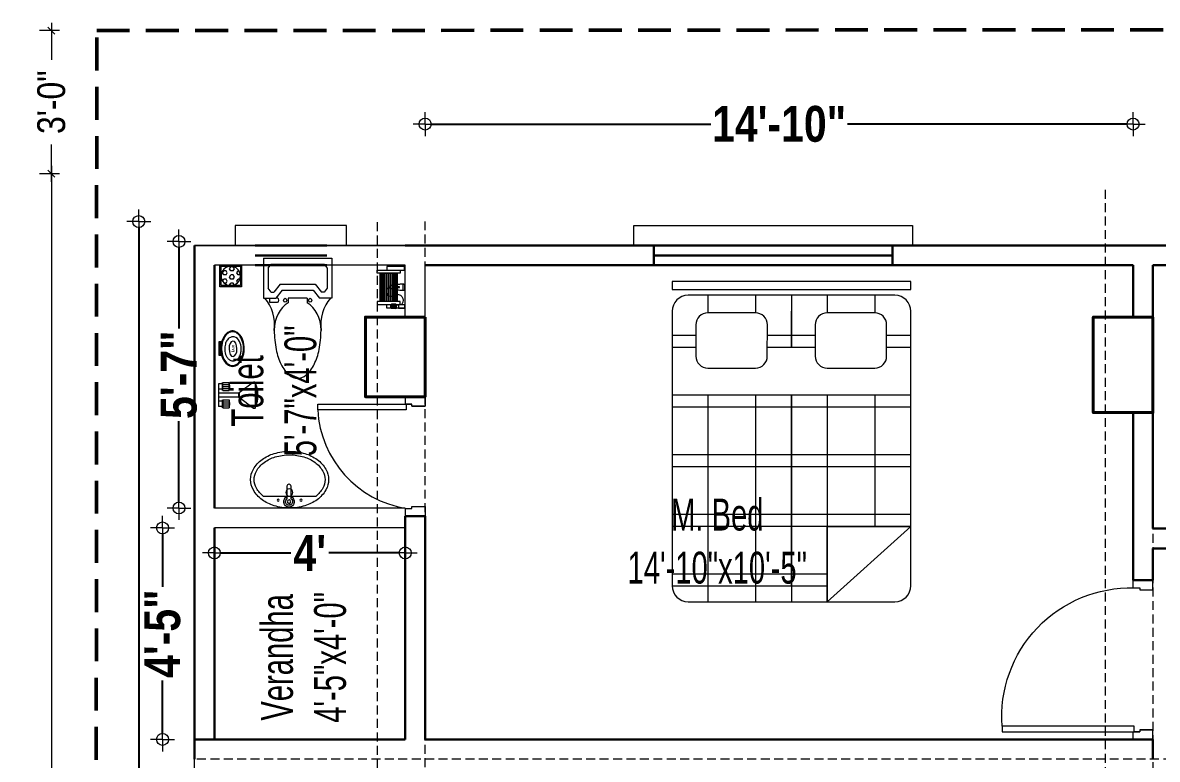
# Model space of a CAD drawing. Header units: inches. Extents: x 64086 to 138972, y -13497 to 16809.
# Drawn here: x 95119.6 to 95404.9, y -11519.8 to -11334.7 of the extents above; entities that cross this region are included whole.
import ezdxf

# ---------------------------------------------------------------- set-up
doc = ezdxf.new("R2010")
doc.units = ezdxf.units.IN
doc.header["$LTSCALE"] = 0.5
doc.header["$MEASUREMENT"] = 0
doc.header["$PDMODE"] = 2
doc.linetypes.add('DASHED', pattern=[0.75, 0.5, -0.25])
doc.layers.get('0').update_dxf_attribs({"lineweight": 13})
for name, color, linetype, lineweight in [('A-TOIL', 6, 'Continuous', 15), ('BEAM 2', 87, 'Continuous', 15), ('Boundary', 6, 'DASHED', 50), ('Column', 1, 'Continuous', 40), ('DIM', 5, 'Continuous', 13), ('DOOR', 30, 'Continuous', 20), ('e-tv+tel', 5, 'Continuous', 25), ('fixture', 24, 'Continuous', 13), ('fur', 42, 'Continuous', 15), ('P-BASIN1', 6, 'Continuous', 15), ('P-COMMODE', 6, 'Continuous', 15), ('P-FLOOR-DRAIN', 4, 'Continuous', 15), ('P-SH', 6, 'Continuous', 15), ('P-SHOWER', 7, 'Continuous', 15), ('P.cap', 4, 'Continuous', 20), ('railing', 30, 'Continuous', 15), ('Raling', 35, 'Continuous', 20), ('TEXT', 7, 'Continuous', 13), ('Text-2', 7, 'Continuous', 18), ('TEXT-IN', 7, 'Continuous', 15), ('Tree', 94, 'Continuous', 0), ('WALL', 7, 'Continuous', 30), ('WALL-0', 7, 'Continuous', 18), ('Wall_20', 253, 'Continuous', 20)]:
    doc.layers.add(name, color=color, linetype=linetype, lineweight=lineweight)
doc.layers.add('FURNITURE', color=157, linetype='Continuous')
doc.styles.add('1', font='ARIALN.TTF')
doc.styles.get("Standard").update_dxf_attribs({"font": 'ARIALNB.TTF'})
doc.styles.add('STYLE1', font='ARIALN.TTF', dxfattribs={"width": 0.8})
doc.linetypes.add('BATTING', pattern='A,0.0001,-0.1,[134,ltypeshp.shx,S=0.1,R=0,X=-0.1,Y=0],-0.2,[134,ltypeshp.shx,S=0.1,R=180,X=0.1,Y=0],-0.1', length=0.4001)
doc.dimstyles.new('Column Dim', dxfattribs={"dimtxt": 9, "dimasz": 1.5, "dimexe": 13.25, "dimexo": 11, "dimgap": 1, "dimtad": 0, "dimdec": 1, "dimzin": 0, "dimdsep": 46, "dimlunit": 4, "dimtxsty": 'Standard', "dimblk": 'DIM', "dimcen": 0, "dimse1": 1, "dimse2": 1, "dimclrd": 5, "dimclre": 5, "dimclrt": 7, "dimadec": 0, "dimazin": 0, "dimtfac": 1, "dimtdec": 1, "dimtofl": 0, "dimtmove": 2, "dimatfit": 3, "dimldrblk": 'DIM', "dimfxl": 1, "dimtolj": 1, "dimtzin": 0, "dimarcsym": 0})
doc.dimstyles.new('DIM-1-2', dxfattribs={"dimtxt": 8, "dimasz": 1.75, "dimexe": 3, "dimexo": 2, "dimgap": 3, "dimtad": 0, "dimdec": 0, "dimzin": 3, "dimdsep": 46, "dimlunit": 4, "dimtxsty": '1', "dimblk": 'OBLIQUE', "dimcen": 1, "dimdle": 2, "dimclrd": 256, "dimclre": 256, "dimclrt": 256, "dimadec": 0, "dimazin": 0, "dimtfac": 0.75, "dimtdec": 0, "dimtmove": 1, "dimatfit": 3, "dimldrblk": 'OBLIQUE', "dimfxl": 1, "dimtolj": 1, "dimtzin": 0, "dimlwd": -1, "dimlwe": -1, "dimarcsym": 0})
pattern_1 = [(225, (19362.28457, 30685.39488), (-0.0883883476, 0.0883883476), [])]

# ---------------------------------------------------------------- blocks, each defined once
blk = doc.blocks.new('door-3')
at = {"layer": 'railing'}
for p, q in [((98873.42, -21113.88), (98873.42, -21080.69)), ((98873.42, -21080.69), (98874.85, -21080.69)), ((98874.85, -21080.69), (98874.85, -21113.88)), ((98836.75, -21118.64), (98836.75, -21113.64)), ((98838.65, -21113.64), (98836.75, -21113.64)), ((98838.66, -21113.88), (98838.66, -21115.31)), ((98838.66, -21113.88), (98838.66, -21115.31)), ((98874.85, -21113.88), (98873.42, -21113.88)), ((98876.75, -21113.64), (98874.85, -21113.64)), ((98874.85, -21113.88), (98874.85, -21115.31)), ((98874.85, -21115.31), (98874.85, -21113.88)), ((98876.75, -21113.64), (98876.75, -21118.64)), ((98838.66, -21115.31), (98839.13, -21115.31)), ((98839.13, -21115.31), (98839.13, -21118.64)), ((98839.13, -21115.31), (98839.13, -21118.64)), ((98874.37, -21115.31), (98874.37, -21118.64)), ((98874.37, -21118.64), (98874.37, -21115.31)), ((98874.37, -21115.31), (98874.85, -21115.31)), ((98839.13, -21118.64), (98836.75, -21118.64)), ((98876.75, -21118.64), (98874.37, -21118.64))]:
    blk.add_line(p, q, dxfattribs=at)
blk.add_arc((98871.12, -21113.08), 32.47, 85.9343, 181.4162, dxfattribs=at)
blk = doc.blocks.new('_Oblique')
at = {"color": 0, "linetype": 'ByBlock', "lineweight": -2}
blk.add_line((-0.5, -0.5), (0.5, 0.5), dxfattribs=at)
blk = doc.blocks.new('*D441')
at = {"layer": 'Defpoints', "color": 0, "ltscale": 3, "transparency": 16777216}
for p in [(95162.85, -11372.69), (95126.85, -11916.71), (95138.83, -11916.71)]:
    blk.add_point(p, dxfattribs=at)
at = {"layer": 'TEXT', "ltscale": 3, "transparency": 16777216}
for p, q in [((95126.85, -11370.69), (95126.85, -11626.02)), ((95128.85, -11372.69), (95123.85, -11372.69)), ((95126.85, -11918.71), (95126.85, -11663.39)), ((95128.85, -11916.71), (95123.85, -11916.71))]:
    blk.add_line(p, q, dxfattribs=at)
at = {"layer": 'TEXT', "ltscale": 3, "transparency": 16777216, "xscale": 1.75, "yscale": 1.75, "zscale": 1.75}
for p, rotation in [((95126.85, -11372.69), 90), ((95126.85, -11916.71), 270)]:
    blk.add_blockref('_Oblique', p, dxfattribs=dict(at, rotation=rotation))
at = {"layer": 'TEXT', "ltscale": 3, "transparency": 16777216, "insert": (95126.85, -11644.7), "char_height": 11, "attachment_point": 5, "rotation": 90, "style": '1'}
blk.add_mtext('\\A1;45\'-4"', dxfattribs=at)
blk = doc.blocks.new('*D447')
at = {"layer": 'Defpoints', "color": 0, "ltscale": 3, "transparency": 16777216}
for p in [(95139.26, -11336.71), (95126.85, -11372.69), (95162.85, -11372.69)]:
    blk.add_point(p, dxfattribs=at)
at = {"layer": 'TEXT-IN', "ltscale": 3, "transparency": 16777216}
for p, q in [((95128.85, -11336.71), (95123.85, -11336.71)), ((95126.85, -11334.71), (95126.85, -11344.06)), ((95126.85, -11374.69), (95126.85, -11365.34)), ((95128.85, -11372.69), (95123.85, -11372.69))]:
    blk.add_line(p, q, dxfattribs=at)
at = {"layer": 'TEXT-IN', "ltscale": 3, "transparency": 16777216, "xscale": 1.75, "yscale": 1.75, "zscale": 1.75}
for p, rotation in [((95126.85, -11336.71), 90), ((95126.85, -11372.69), 270)]:
    blk.add_blockref('_Oblique', p, dxfattribs=dict(at, rotation=rotation))
at = {"layer": 'TEXT-IN', "ltscale": 3, "transparency": 16777216, "insert": (95126.85, -11354.7), "char_height": 7, "attachment_point": 5, "rotation": 90, "style": '1'}
blk.add_mtext('\\A1;3\'-0"', dxfattribs=at)
blk = doc.blocks.new('p-basin11')
at = {"lineweight": 13}
for p, q in [((-0.49, 4.45), (-0.49, 0.85)), ((0.5, 0.86), (0.5, 4.45)), ((-7.44, 1.49), (7.15, 1.49))]:
    blk.add_line(p, q, dxfattribs=at)
for centre, radius in [((-0.08, 2.58), 0.99), ((-3.35, 0.44), 0.298), ((0, 0), 0.495), ((3.06, 0.44), 0.298)]:
    blk.add_circle(centre, radius, dxfattribs=at)
for centre, radius, start, end in [((-1.18, 2.6), 11.33, 106.7647, 126.0274), ((-0.15, -0.85), 14.92, 90, 106.7647), ((-0.15, -0.85), 13.93, 90, 106.7647), ((-0.15, -0.85), 13.93, 90, 106.7647), ((-0.15, -0.85), 14.92, 73.2353, 90), ((-0.15, -0.85), 13.93, 73.2353, 90), ((-0.15, -0.85), 13.93, 73.2353, 90), ((0.89, 2.6), 11.33, 53.9726, 73.2353), ((-2.77, 4.78), 8.63, 126.0274, 150.3366), ((-2.77, 4.78), 7.64, 126.0274, 150.3366), ((-2.77, 4.78), 7.64, 126.0274, 150.3366), ((-1.18, 2.6), 10.34, 106.7647, 126.0274), ((-1.18, 2.6), 10.34, 106.7647, 126.0274), ((0.89, 2.6), 10.34, 53.9726, 73.2353), ((0.89, 2.6), 10.34, 53.9726, 73.2353), ((2.48, 4.78), 7.64, 29.6634, 53.9726), ((2.48, 4.78), 8.63, 29.6634, 53.9726), ((-5.2, 6.16), 5.84, 150.3366, 180), ((-5.2, 6.16), 4.85, 150.3366, 180), ((-5.2, 6.16), 4.85, 150.3366, 180), ((4.9, 6.16), 4.85, 0, 29.6634), ((4.9, 6.16), 4.85, 360, 29.6634), ((4.9, 6.16), 5.84, 0, 29.6634), ((-5.2, 6.16), 5.84, 180, 209.6634), ((-2.77, 7.54), 8.63, 209.6634, 233.9726), ((-5.2, 6.16), 4.85, 180, 209.6634), ((-2.77, 7.54), 7.64, 209.6634, 232.3), ((0, 4.45), 0.495, 0, 180), ((2.48, 7.54), 7.64, 307.7, 330.3366), ((2.48, 7.54), 8.63, 306.0274, 330.3366), ((4.9, 6.16), 4.85, 330.3366, 0), ((4.9, 6.16), 5.84, 330.3366, 0), ((-1.18, 9.72), 11.33, 233.9726, 253.2353), ((0, 0), 1.48, 109.6514, 70.3603), ((0, 0), 0.99, 120.3431, 59.7554), ((0.89, 9.72), 11.33, 286.7647, 306.0274), ((-0.15, 13.16), 14.92, 253.2353, 270), ((-0.15, 13.16), 14.92, 270, 286.7647)]:
    blk.add_arc(centre, radius, start, end, dxfattribs=at)
blk = doc.blocks.new('pp-sh')
at = {"ltscale": 0.01}
h = blk.add_hatch(dxfattribs=at)
h.set_pattern_fill('ANSI31', color=256, style=0)
h.set_pattern_definition(pattern_1)
h.paths.add_polyline_path([(18743.58, 25839.35), (18749.1, 25839.35, 0.199471)])
h = blk.add_hatch(dxfattribs=at)
h.set_pattern_fill('ANSI31', color=256, style=0)
h.set_pattern_definition(pattern_1)
h.paths.add_polyline_path([(18745.89, 25835.65), (18746.8, 25835.65, -0.163612), (18746.84, 25835.78), (18745.84, 25835.78, -0.163612)])
for p, q in [((18743.4, 25839), (18745.84, 25835.78)), ((18749.1, 25839.35), (18743.58, 25839.35)), ((18749.28, 25839), (18746.84, 25835.78)), ((18746.84, 25835.78), (18745.84, 25835.78)), ((18746.8, 25835.65), (18745.89, 25835.65)), ((18745.89, 25835.65), (18745.89, 25831.13)), ((18746.8, 25835.65), (18746.8, 25831.13)), ((18745.28, 25833.51), (18743.51, 25833.51)), ((18743.51, 25832.08), (18743.51, 25833.51)), ((18743.95, 25832.08), (18743.95, 25833.51)), ((18744.54, 25833.62), (18744.26, 25833.62)), ((18744.26, 25833.59), (18744.26, 25833.62)), ((18744.4, 25833.59), (18744.4, 25833.62)), ((18744.4, 25832.08), (18744.4, 25833.51)), ((18744.54, 25833.59), (18744.54, 25833.62)), ((18744.84, 25832.08), (18744.84, 25833.51)), ((18745.28, 25832.08), (18745.28, 25833.51)), ((18747.4, 25832.08), (18747.4, 25833.51)), ((18747.4, 25833.51), (18749.17, 25833.51)), ((18747.84, 25832.08), (18747.84, 25833.51)), ((18748.15, 25833.59), (18748.15, 25833.62)), ((18748.15, 25833.62), (18748.42, 25833.62)), ((18748.29, 25833.59), (18748.29, 25833.62)), ((18748.29, 25832.08), (18748.29, 25833.51)), ((18748.42, 25833.59), (18748.42, 25833.62)), ((18748.73, 25832.08), (18748.73, 25833.51)), ((18749.17, 25832.08), (18749.17, 25833.51)), ((18745.28, 25832.08), (18743.51, 25832.08)), ((18743.8, 25832.04), (18743.8, 25831.13)), ((18748.88, 25831.13), (18743.8, 25831.13)), ((18744.99, 25832.04), (18744.99, 25831.13)), ((18746.8, 25831.13), (18745.89, 25831.13)), ((18747.4, 25832.08), (18749.17, 25832.08)), ((18747.69, 25832.04), (18747.69, 25831.13)), ((18748.88, 25832.04), (18748.88, 25831.13))]:
    blk.add_line(p, q, dxfattribs=at)
for centre, radius, start, end in [((18743.58, 25839.13), 0.222, 90, 216.0286), ((18746.34, 25832.71), 7.19, 67.4384, 112.5616), ((18749.1, 25839.13), 0.222, 323.9714, 90), ((18745.67, 25835.65), 0.222, 0, 37.1678), ((18747.02, 25835.65), 0.222, 142.8322, 180), ((18743.73, 25832.87), 0.68, 70.9882, 109.0118), ((18743.73, 25833.55), 0, 152.3346, 180), ((18744.4, 25832.37), 1.22, 68.7379, 111.2621), ((18744.18, 25832.87), 0.68, 70.9882, 109.0118), ((18744.62, 25832.87), 0.68, 70.9882, 109.0118), ((18745.06, 25832.87), 0.68, 70.9882, 109.0118), ((18747.62, 25832.87), 0.68, 70.9882, 109.0118), ((18748.29, 25832.37), 1.22, 68.7379, 111.2621), ((18748.06, 25832.87), 0.68, 70.9882, 109.0118), ((18748.51, 25832.87), 0.68, 70.9882, 109.0118), ((18748.95, 25832.87), 0.68, 70.9882, 109.0118), ((18748.95, 25833.55), 0, 0, 27.6654), ((18743.73, 25832.72), 0.68, 250.9882, 289.0118), ((18744.18, 25832.72), 0.68, 250.9882, 289.0118), ((18744.62, 25832.72), 0.68, 250.9882, 289.0118), ((18745.06, 25832.72), 0.68, 250.9882, 289.0118), ((18747.62, 25832.72), 0.68, 250.9882, 289.0118), ((18748.06, 25832.72), 0.68, 250.9882, 289.0118), ((18748.51, 25832.72), 0.68, 250.9882, 289.0118), ((18748.95, 25832.72), 0.68, 250.9882, 289.0118)]:
    blk.add_arc(centre, radius, start, end, dxfattribs=at)
blk = doc.blocks.new('RY')
at = {"layer": 'fixture'}
for p, q in [((227073.05, -59649.09), (227072.37, -59649.09)), ((227073.05, -59649.32), (227072.43, -59649.32)), ((227073.05, -59649.54), (227072.48, -59649.54)), ((227073.05, -59649.76), (227072.52, -59649.76)), ((227073.05, -59649.98), (227072.56, -59649.98)), ((227073.05, -59650.2), (227072.59, -59650.2)), ((227073.05, -59652.62), (227073.05, -59649.09)), ((227072.39, -59652.62), (227073.05, -59652.62)), ((227073.05, -59652.4), (227072.45, -59652.4)), ((227073.05, -59652.18), (227072.49, -59652.18)), ((227073.05, -59651.96), (227072.54, -59651.96)), ((227073.05, -59651.74), (227072.57, -59651.74)), ((227073.05, -59651.52), (227072.59, -59651.52)), ((227073.05, -59650.42), (227072.61, -59650.42)), ((227073.05, -59651.3), (227072.61, -59651.3)), ((227073.05, -59650.64), (227072.62, -59650.64)), ((227073.05, -59651.08), (227072.62, -59651.08)), ((227073.05, -59650.86), (227072.63, -59650.86))]:
    blk.add_line(p, q, dxfattribs=at)
at = {"layer": 'fixture', "color": 37}
blk.add_ellipse((227069.56, -59650.94), major_axis=(0.03, 1.96), ratio=0.508227, dxfattribs=at)
at = {"layer": 'fixture'}
for points, knots in [([(227069.67, -59655.34), (227070.14, -59655.34), (227070.61, -59655.17), (227071.49, -59654.46), (227071.88, -59653.92), (227072.44, -59652.6), (227072.61, -59651.83), (227072.64, -59650.26), (227072.52, -59649.46), (227072.02, -59648.09), (227071.65, -59647.51), (227070.8, -59646.71), (227070.32, -59646.49), (227069.39, -59646.39), (227068.91, -59646.52), (227068.01, -59647.13), (227067.6, -59647.62), (227066.98, -59648.88), (227066.78, -59649.63), (227066.67, -59651.2), (227066.76, -59652), (227067.19, -59653.43), (227067.53, -59654.05), (227068.36, -59654.94), (227068.83, -59655.21), (227069.42, -59655.33), (227069.54, -59655.34), (227069.67, -59655.34)], [0, 0, 0, 0, 0.512242, 0.512242, 1.024485, 1.024485, 1.536727, 1.536727, 2.04897, 2.04897, 2.561212, 2.561212, 3.073455, 3.073455, 3.585697, 3.585697, 4.09794, 4.09794, 4.610182, 4.610182, 5.122425, 5.122425, 5.634667, 5.634667, 6.14691, 6.14691, 6.283185, 6.283185, 6.283185, 6.283185]), ([(227069.67, -59655.14), (227070.05, -59655.14), (227070.44, -59655.01), (227071.19, -59654.47), (227071.55, -59654.05), (227072.1, -59652.97), (227072.3, -59652.32), (227072.46, -59650.96), (227072.43, -59650.24), (227072.15, -59648.92), (227071.9, -59648.32), (227071.27, -59647.37), (227070.89, -59647.03), (227070.12, -59646.65), (227069.74, -59646.59), (227068.97, -59646.73), (227068.58, -59646.93), (227067.86, -59647.63), (227067.53, -59648.13), (227067.07, -59649.31), (227066.93, -59650), (227066.89, -59651.43), (227067, -59652.18), (227067.43, -59653.43), (227067.73, -59653.96), (227068.41, -59654.72), (227068.79, -59654.96), (227069.34, -59655.12), (227069.5, -59655.14), (227069.67, -59655.14)], [0, 0, 0, 0, 0.466932, 0.466932, 0.933864, 0.933864, 1.400796, 1.400796, 1.867727, 1.867727, 2.334659, 2.334659, 2.801591, 2.801591, 3.268523, 3.268523, 3.735455, 3.735455, 4.202387, 4.202387, 4.669318, 4.669318, 5.165008, 5.165008, 5.62593, 5.62593, 6.080806, 6.080806, 6.283185, 6.283185, 6.283185, 6.283185])]:
    blk.add_open_spline(points, degree=3, knots=knots, dxfattribs=at)
at = {"layer": 'fixture', "color": 37}
blk.add_open_spline([(227069.6, -59647.92), (227069.34, -59647.91), (227069.09, -59647.98), (227068.25, -59648.39), (227067.93, -59648.94), (227067.55, -59650.04), (227067.47, -59650.66), (227067.53, -59651.62), (227067.59, -59651.97), (227067.78, -59652.58), (227067.9, -59652.86), (227068.21, -59653.33), (227068.41, -59653.53), (227068.88, -59653.84), (227069.16, -59653.93), (227069.74, -59653.97), (227070.04, -59653.9), (227070.53, -59653.65), (227070.73, -59653.47), (227071.05, -59653.09), (227071.17, -59652.88), (227071.47, -59652.22), (227071.57, -59651.72), (227071.64, -59650.73), (227071.6, -59650.22), (227071.4, -59649.43), (227071.28, -59649.13), (227070.94, -59648.58), (227070.71, -59648.32), (227070.17, -59648.01), (227069.9, -59647.92), (227069.6, -59647.92)], degree=3, knots=[0, 0, 0, 0, 0.251826, 0.251826, 0.981976, 0.981976, 1.712126, 1.712126, 2.138681, 2.138681, 2.508948, 2.508948, 2.825837, 2.825837, 3.120106, 3.120106, 3.414376, 3.414376, 3.708645, 3.708645, 4.002915, 4.002915, 4.608496, 4.608496, 5.214077, 5.214077, 5.606251, 5.606251, 5.998425, 5.998425, 6.283185, 6.283185, 6.283185, 6.283185], dxfattribs=at)
at = {"layer": 'fixture', "color": 37, "text_generation_flag": 4}
blk.add_text('Lux ', height=0.75, rotation=90, dxfattribs=at).set_placement((227069.24, -59651.81))
blk = doc.blocks.new('*X21')
at = {"color": 0}
for p, q in [((349.22, 2157.49), (349.37, 2157.49)), ((349.69, 2156.94), (349.37, 2157.49)), ((350.31, 2158.03), (350.62, 2158.57)), ((350.62, 2157.49), (350.31, 2158.03)), ((350.62, 2158.57), (351.25, 2158.57)), ((350.62, 2157.49), (351.25, 2157.49)), ((351.56, 2158.03), (351.25, 2158.57)), ((351.25, 2157.49), (351.56, 2158.03)), ((352.19, 2156.94), (352.5, 2157.49)), ((352.5, 2157.49), (353.12, 2157.49)), ((353.44, 2156.94), (353.12, 2157.49)), ((348.86, 2156.4), (349.37, 2156.4)), ((349, 2155.32), (349.37, 2155.32)), ((349.37, 2156.4), (349.69, 2156.94)), ((349.69, 2154.78), (349.37, 2155.32)), ((349.51, 2154.48), (349.69, 2154.78)), ((350.31, 2155.86), (350.62, 2156.4)), ((350.62, 2155.32), (350.31, 2155.86)), ((350.62, 2156.4), (351.25, 2156.4)), ((350.62, 2155.32), (351.25, 2155.32)), ((351.56, 2155.86), (351.25, 2156.4)), ((351.25, 2155.32), (351.56, 2155.86)), ((352.5, 2156.4), (352.19, 2156.94)), ((352.19, 2154.78), (352.5, 2155.32)), ((352.5, 2154.24), (352.19, 2154.78)), ((352.5, 2156.4), (353.12, 2156.4)), ((352.5, 2155.32), (353.12, 2155.32)), ((353.12, 2156.4), (353.44, 2156.94)), ((353.43, 2154.79), (353.12, 2155.32)), ((350.41, 2153.86), (350.62, 2154.24)), ((350.62, 2154.24), (351.25, 2154.24)), ((351.56, 2153.7), (351.25, 2154.24)), ((351.56, 2153.69), (351.56, 2153.7)), ((352.5, 2154.24), (352.92, 2154.24))]:
    blk.add_line(p, q, dxfattribs=at)
blk = doc.blocks.new('P-FLOOR')
at = {"layer": 'P-FLOOR-DRAIN'}
for points in [[(-2.08, 5.48), (-2.08, 0.98), (2.42, 0.98), (2.42, 5.48)], [(-1.85, 5.25), (-1.85, 1.2), (2.2, 1.2), (2.2, 5.25)]]:
    blk.add_lwpolyline(points, close=True, dxfattribs=at)
blk.add_circle((0.17, 3.23), 2.02, dxfattribs=at)
at = {"layer": 'P-FLOOR-DRAIN', "xscale": 0.8, "yscale": 0.8, "zscale": 0.8, "rotation": 270}
blk.add_blockref('*X21', (-1724.74, 284.25), dxfattribs=at)
blk = doc.blocks.new('A$C3B0820DD')
at = {"layer": 'A-TOIL'}
for p, q in [((0, 26.47), (0, 17.65)), ((0, 26.47), (15.1, 26.47)), ((1.03, 24.26), (1.72, 25.14)), ((1.72, 25.14), (13.38, 25.14)), ((13.38, 25.14), (14.07, 24.26)), ((15.1, 26.47), (15.1, 17.65)), ((1.03, 24.26), (1.03, 19.85)), ((14.07, 24.26), (14.07, 19.85)), ((3.69, 20.73), (2.32, 18.97)), ((3.69, 20.73), (11.41, 20.73)), ((11.41, 20.73), (12.78, 18.97)), ((0, 17.65), (2.74, 17.65)), ((1.72, 18.97), (1.03, 19.85)), ((1.37, 17.65), (1.37, 16.76)), ((1.72, 18.97), (2.32, 18.97)), ((4.12, 19.41), (2.74, 17.65)), ((3.09, 17.65), (2.74, 17.65)), ((4.12, 19.41), (10.98, 19.41)), ((5.49, 17.65), (5.49, 16.65)), ((9.61, 17.65), (5.49, 17.65)), ((9.61, 17.65), (9.61, 16.65)), ((10.98, 19.41), (12.35, 17.65)), ((15.1, 17.65), (12.35, 17.65)), ((13.38, 18.97), (12.78, 18.97)), ((14.07, 19.85), (13.38, 18.97)), ((1.37, 16.76), (3.09, 16.76))]:
    blk.add_line(p, q, dxfattribs=at)
for centre, major_axis, start_param, end_param in [((-3.71, 11.66), (0, 7.94), 4.576272, 5.566047), ((3.09, 17.2), (0, 0.441), 3.141593, 6.283185), ((4.8, 17.2), (0, 0.441), 4.712389, 10.995574), ((10.29, 17.2), (0, 0.441), 4.712389, 10.995574), ((18.81, 11.66), (0, 7.94), 0.717138, 1.706913), ((7.55, 10.59), (0, 6.62), 0.411517, 1.570796), ((7.55, 10.59), (0, 6.62), -1.570796, -0.411517), ((15.53, 10.59), (0, 16.88), 1.570797, 1.824118), ((-0.44, 10.59), (0, 16.88), 4.459068, 4.712388), ((11.59, 9.28), (0, 11.65), 1.824118, 2.129396), ((3.5, 9.28), (0, 11.65), 4.153789, 4.459067), ((9.11, 7.28), (0, 7.88), 2.129396, 2.556312), ((5.99, 7.28), (0, 7.88), 3.726874, 4.153789), ((7.55, 4.25), (0, 4.25), 2.556313, 3.141592), ((7.55, 4.25), (0, 4.25), 3.141593, 3.726873)]:
    blk.add_ellipse(centre, major_axis=major_axis, ratio=0.777778, start_param=start_param, end_param=end_param, dxfattribs=at)
blk = doc.blocks.new('toilet d')
at = {"layer": 'railing'}
for p, q in [((98951.72, -21113.88), (98951.72, -21091.64)), ((98951.72, -21091.64), (98953.15, -21091.64)), ((98953.15, -21091.64), (98953.15, -21113.88)), ((98925.06, -21118.64), (98925.06, -21113.64)), ((98927, -21113.64), (98925.06, -21113.64)), ((98926.96, -21113.88), (98926.96, -21115.31)), ((98926.96, -21113.88), (98926.96, -21115.31)), ((98953.15, -21113.88), (98951.72, -21113.88)), ((98955.06, -21113.64), (98953.15, -21113.64)), ((98953.15, -21113.88), (98953.15, -21115.31)), ((98953.15, -21115.31), (98953.15, -21113.88)), ((98955.06, -21113.64), (98955.06, -21118.64)), ((98926.96, -21115.31), (98927.44, -21115.31)), ((98927.44, -21115.31), (98927.44, -21118.64)), ((98927.44, -21115.31), (98927.44, -21118.64)), ((98952.68, -21115.31), (98952.68, -21118.64)), ((98952.68, -21118.64), (98952.68, -21115.31)), ((98952.68, -21115.31), (98953.15, -21115.31)), ((98927.44, -21118.64), (98925.06, -21118.64)), ((98955.06, -21118.64), (98952.68, -21118.64))]:
    blk.add_line(p, q, dxfattribs=at)
blk.add_arc((98953.17, -21118.15), 26.55, 93.112, 170.7406, dxfattribs=at)
blk = doc.blocks.new('P-SH')
at = {"layer": 'Tree', "lineweight": 9}
for p, q in [((-82, 8.1), (-76.9, 13.2)), ((-82, 8.1), (-82, -24.9)), ((-78.5, 11.6), (-50.4, 11.6)), ((-76.9, 13.2), (-51.9, 13.2)), ((-52, 30.6), (-76.8, 30.6)), ((-54.4, 28.7), (-74.4, 28.7)), ((-46.8, 8.1), (-51.9, 13.2)), ((-46.8, 8.1), (-46.8, -24.9)), ((113.4, 64), (62.6, 64)), ((84.8, 13.2), (74.2, 13.2)), ((75.3, 13.2), (75.3, -31.2)), ((101.7, 13.2), (91.2, 13.2)), ((100.7, 13.2), (100.7, -31.2)), ((-82, -24.9), (-76.9, -30)), ((-78.5, -28.4), (-50.4, -28.4)), ((-76.9, -30), (-51.9, -30)), ((-46.8, -24.9), (-51.9, -30)), ((94.3, -37.6), (81.6, -37.6))]:
    blk.add_line(p, q, dxfattribs=at)
at = {"layer": 'Tree', "lineweight": 0}
for p, q in [((-80.8, 9.3), (-80.8, -26.1)), ((-78.5, 11.7), (-78.5, -28.4)), ((-78.5, 10.5), (-78.5, -27.2)), ((-74.4, 11.6), (-74.4, -28.4)), ((-72, 11.6), (-72, -28.4)), ((-65.6, 11.6), (-65.6, -28.4)), ((-63.2, 11.6), (-63.2, -28.4)), ((-56.8, 11.6), (-56.8, -28.4)), ((-54.5, 11.6), (-54.5, -28.4)), ((-50.4, 11.7), (-50.4, -28.4)), ((-48, 9.3), (-48, -26.1))]:
    blk.add_line(p, q, dxfattribs=at)
at = {"layer": 'Tree', "linetype": 'BATTING', "lineweight": 0, "ltscale": 0.05}
for p, q in [((-45.7, 56.8), (-52, 56.8)), ((85.3, -43.3), (85.3, -37.6))]:
    blk.add_line(p, q, dxfattribs=at)
at = {"layer": 'Tree', "lineweight": 9}
blk.add_lwpolyline([(-76.8, 30.6), (-76.8, 83.1), (-52, 83.1), (-52, 30.6)], dxfattribs=at)
at = {"layer": 'Tree', "lineweight": 0}
for points in [[(-74.4, 13.2), (-74.4, 30.6)], [(-54.4, 30.6), (-54.4, 13.2)]]:
    blk.add_lwpolyline(points, dxfattribs=at)
at = {"layer": 'Tree', "linetype": 'BATTING', "lineweight": 0, "ltscale": 0.05}
blk.add_lwpolyline([(85.3, -43.3, -0.444808), (41.8, -66.2, -0.536293), (27.6, -0.8, 0.793827), (-45.7, 56.8, 2.054494)], format="xyb", dxfattribs=at)
at = {"layer": 'Tree', "lineweight": 9}
blk.add_lwpolyline([(113.4, 43.4), (113.4, 70.4, 0.414214), (107, 76.7), (68.9, 76.7, 0.414214), (62.6, 70.4), (62.6, 43.4)], format="xyb", dxfattribs=at)
at = {"layer": 'Tree', "lineweight": 0}
blk.add_lwpolyline([(91.2, 0.1), (84.8, 0.1), (84.8, 38.2), (91.2, 38.2)], close=True, dxfattribs=at)
at = {"layer": 'Tree', "lineweight": 9}
for centre, radius, start, end in [((115.6, 46.5), 53.1, 176.64288, 220.60591), ((60.4, 46.5), 53.1, 319.39409, 3.35712), ((81.6, -31.2), 6.35, 180, 270), ((94.3, -31.2), 6.35, 270, 0)]:
    blk.add_arc(centre, radius, start, end, dxfattribs=at)
blk = doc.blocks.new('TISSUE-2')
at = {"color": 11}
for points in [[(-2.88, 0), (-3.49, 0), (-3.49, -2.95), (-2.88, -2.95)], [(2.88, 0), (3.49, 0), (3.49, -2.95), (2.88, -2.95)], [(-2.38, -4.57), (-2.88, -4.57), (-2.88, -0.73), (-2.38, -0.73)], [(2.38, -4.57), (2.88, -4.57), (2.88, -0.73), (2.38, -0.73)]]:
    blk.add_lwpolyline(points, close=True, dxfattribs=at)
mesh = blk.add_polymesh((2, 13), dxfattribs=at)
for k, corner in enumerate([(2.38, -4.08), (2.38, -3.99, 0.33), (2.38, -3.83, 0.63), (2.38, -3.6, 0.89), (2.38, -3.32, 1.08), (2.38, -3, 1.2), (2.38, -2.65, 1.25), (2.38, -2.31, 1.2), (2.38, -1.99, 1.08), (2.38, -1.71, 0.89), (2.38, -1.48, 0.63), (2.38, -1.32, 0.33), (2.38, -1.23), (-2.38, -4.08), (-2.38, -3.99, 0.33), (-2.38, -3.83, 0.63), (-2.38, -3.6, 0.89), (-2.38, -3.32, 1.08), (-2.38, -3, 1.2), (-2.38, -2.65, 1.25), (-2.38, -2.31, 1.2), (-2.38, -1.99, 1.08), (-2.38, -1.71, 0.89), (-2.38, -1.48, 0.63), (-2.38, -1.32, 0.33), (-2.38, -1.23)]):
    mesh.set_mesh_vertex(divmod(k, 13), corner)
blk = doc.blocks.new('lilklkl')
at = {"color": 23}
for p, q in [((19201.27, -4998.29), (19141.27, -4998.29)), ((19141.27, -4998.29), (19141.27, -5000.29)), ((19141.27, -5000.29), (19201.27, -5000.29)), ((19201.27, -5000.29), (19201.27, -4998.29)), ((19167.27, -5001.79), (19145.27, -5001.79)), ((19197.27, -5001.79), (19162.27, -5001.79)), ((19171.27, -5001.79), (19171.27, -5014.9)), ((19141.27, -5005.79), (19141.27, -5074.79)), ((19171.27, -5014.9), (19171.27, -5005.79)), ((19201.27, -5074.79), (19201.27, -5005.79)), ((19171.27, -5074.79), (19171.27, -5026.9)), ((19171.27, -5026.9), (19171.27, -5078.79)), ((19145.27, -5078.79), (19175.27, -5078.79)), ((19175.27, -5078.79), (19197.27, -5078.79))]:
    blk.add_line(p, q, dxfattribs=at)
at = {"color": 33}
for p, q in [((19150.27, -5001.79), (19150.27, -5006.19)), ((19162.27, -5001.79), (19162.27, -5006.19)), ((19180.27, -5001.79), (19180.27, -5006.19)), ((19192.27, -5001.79), (19192.27, -5006.19)), ((19147.23, -5011.9), (19141.27, -5011.9)), ((19171.27, -5011.9), (19165.21, -5011.9)), ((19177.23, -5011.9), (19171.27, -5011.9)), ((19201.27, -5011.9), (19195.21, -5011.9)), ((19147.24, -5014.9), (19141.27, -5014.9)), ((19171.27, -5014.9), (19165.2, -5014.9)), ((19177.24, -5014.9), (19171.27, -5014.9)), ((19201.27, -5014.9), (19195.2, -5014.9)), ((19171.27, -5026.9), (19141.27, -5026.9)), ((19150.27, -5026.9), (19150.27, -5078.79)), ((19162.27, -5026.9), (19162.27, -5078.79)), ((19201.27, -5026.9), (19171.27, -5026.9)), ((19180.27, -5026.9), (19180.27, -5078.79)), ((19192.27, -5026.9), (19192.27, -5059.9)), ((19171.27, -5029.9), (19141.27, -5029.9)), ((19201.27, -5029.9), (19171.27, -5029.9)), ((19171.27, -5041.9), (19141.27, -5041.9)), ((19201.27, -5041.9), (19171.27, -5041.9)), ((19171.27, -5044.9), (19141.27, -5044.9)), ((19201.27, -5044.9), (19171.27, -5044.9)), ((19171.27, -5056.9), (19141.27, -5056.9)), ((19201.27, -5056.9), (19171.27, -5056.9)), ((19171.27, -5059.9), (19141.27, -5059.9)), ((19201.27, -5059.9), (19171.27, -5059.9)), ((19171.27, -5071.9), (19141.27, -5071.9)), ((19180.27, -5071.9), (19171.27, -5071.9)), ((19171.27, -5074.9), (19141.27, -5074.9)), ((19180.27, -5074.9), (19171.27, -5074.9))]:
    blk.add_line(p, q, dxfattribs=at)
at = {"color": 40}
for p, q in [((19162.21, -5006.19), (19150.23, -5006.19)), ((19192.21, -5006.19), (19180.23, -5006.19)), ((19147.23, -5009.2), (19147.24, -5017.1)), ((19165.2, -5017.09), (19165.21, -5009.2)), ((19177.23, -5009.2), (19177.24, -5017.1)), ((19195.2, -5017.09), (19195.21, -5009.2)), ((19150.24, -5020.09), (19162.2, -5020.09)), ((19180.24, -5020.09), (19192.2, -5020.09))]:
    blk.add_line(p, q, dxfattribs=at)
at = {"color": 23}
for centre, start, end in [((19145.27, -5005.79), 90, 180), ((19197.27, -5005.79), 0, 90), ((19145.27, -5074.79), 180, 270), ((19197.27, -5074.79), 270, 0)]:
    blk.add_arc(centre, 4, start, end, dxfattribs=at)
at = {"color": 40}
for centre, start, end in [((19150.23, -5009.19), 90, 180.1414), ((19162.21, -5009.19), 359.8975, 90), ((19180.23, -5009.19), 90, 180.1414), ((19192.21, -5009.19), 359.8975, 90), ((19150.24, -5017.09), 180.1414, 270), ((19162.2, -5017.09), 270, 359.8975), ((19180.24, -5017.09), 180.1414, 270), ((19192.2, -5017.09), 270, 359.8975)]:
    blk.add_arc(centre, 3, start, end, dxfattribs=at)
at = {"layer": 'DOOR'}
for p, q in [((19201.27, -5059.9), (19180.27, -5078.79)), ((19180.27, -5078.79), (19180.27, -5059.9)), ((19180.27, -5059.9), (19201.27, -5059.9))]:
    blk.add_line(p, q, dxfattribs=at)
blk = doc.blocks.new('A$C32C23EB6')
at = {"layer": 'fur'}
blk.add_blockref('lilklkl', (-19141.27, 5078.79), dxfattribs=at)
blk = doc.blocks.new('DIM')
at = {"layer": 'DIM'}
for q in [(0, 2), (-2, 0), (0, -2), (2, 0)]:
    blk.add_line((0, 0), q, dxfattribs=at)
blk.add_circle((0, 0), 1, dxfattribs=at)
blk = doc.blocks.new('*D462')
at = {"layer": 'Defpoints', "color": 0, "ltscale": 15, "transparency": 16777216}
for p in [(95162.83, -11384.69), (95148.82, -11916.71), (95162.83, -11916.71)]:
    blk.add_point(p, dxfattribs=at)
at = {"layer": 'TEXT-IN', "color": 5, "lineweight": -2, "ltscale": 15, "transparency": 16777216}
for p, q in [((95148.82, -11386.19), (95148.82, -11636.06)), ((95148.82, -11915.21), (95148.82, -11665.33))]:
    blk.add_line(p, q, dxfattribs=at)
at = {"layer": 'TEXT-IN', "color": 5, "lineweight": -2, "ltscale": 15, "transparency": 16777216, "xscale": 1.5, "yscale": 1.5, "zscale": 1.5}
for p, rotation in [((95148.82, -11384.69), 90), ((95148.82, -11916.71), 270)]:
    blk.add_blockref('DIM', p, dxfattribs=dict(at, rotation=rotation))
at = {"layer": 'TEXT-IN', "color": 7, "ltscale": 15, "transparency": 16777216, "insert": (95148.82, -11650.7), "char_height": 9, "attachment_point": 5, "rotation": 90}
blk.add_mtext('\\A1;44\'-4"', dxfattribs=at)
blk = doc.blocks.new('*D463')
at = {"layer": 'Defpoints', "color": 0, "ltscale": 15, "transparency": 16777216}
for p in [(95158.93, -11389.69), (95167.83, -11389.69), (95167.83, -11456.69)]:
    blk.add_point(p, dxfattribs=at)
at = {"layer": 'TEXT-IN', "color": 5, "lineweight": -2, "ltscale": 15, "transparency": 16777216}
for p, q in [((95158.93, -11391.19), (95158.93, -11411.55)), ((95158.93, -11455.19), (95158.93, -11434.82))]:
    blk.add_line(p, q, dxfattribs=at)
at = {"layer": 'TEXT-IN', "color": 5, "lineweight": -2, "ltscale": 15, "transparency": 16777216, "xscale": 1.5, "yscale": 1.5, "zscale": 1.5}
for p, rotation in [((95158.93, -11389.69), 90), ((95158.93, -11456.69), 270)]:
    blk.add_blockref('DIM', p, dxfattribs=dict(at, rotation=rotation))
at = {"layer": 'TEXT-IN', "color": 7, "ltscale": 15, "transparency": 16777216, "insert": (95158.93, -11423.19), "char_height": 9, "attachment_point": 5, "rotation": 90}
blk.add_mtext('\\A1;5\'-7"', dxfattribs=at)
blk = doc.blocks.new('*D464')
at = {"layer": 'Defpoints', "color": 0, "ltscale": 15, "transparency": 16777216}
for p in [(95154.79, -11461.69), (95167.83, -11461.69), (95167.83, -11514.84)]:
    blk.add_point(p, dxfattribs=at)
at = {"layer": 'TEXT-IN', "color": 5, "lineweight": -2, "ltscale": 15, "transparency": 16777216}
for p, q in [((95154.79, -11463.19), (95154.79, -11476.5)), ((95154.79, -11513.34), (95154.79, -11500.03))]:
    blk.add_line(p, q, dxfattribs=at)
at = {"layer": 'TEXT-IN', "color": 5, "lineweight": -2, "ltscale": 15, "transparency": 16777216, "xscale": 1.5, "yscale": 1.5, "zscale": 1.5}
for p, rotation in [((95154.79, -11461.69), 90), ((95154.79, -11514.84), 270)]:
    blk.add_blockref('DIM', p, dxfattribs=dict(at, rotation=rotation))
at = {"layer": 'TEXT-IN', "color": 7, "ltscale": 15, "transparency": 16777216, "insert": (95154.79, -11488.26), "char_height": 9, "attachment_point": 5, "rotation": 90}
blk.add_mtext('\\A1;4\'-5"', dxfattribs=at)
blk = doc.blocks.new('*D465')
at = {"layer": 'Defpoints', "color": 0, "ltscale": 15, "transparency": 16777216}
for p in [(95167.83, -11461.69), (95215.82, -11461.69), (95215.82, -11467.98)]:
    blk.add_point(p, dxfattribs=at)
at = {"layer": 'TEXT-IN', "color": 5, "lineweight": -2, "ltscale": 15, "transparency": 16777216}
for p, q in [((95169.33, -11467.98), (95187.05, -11467.98)), ((95214.32, -11467.98), (95196.6, -11467.98))]:
    blk.add_line(p, q, dxfattribs=at)
at = {"layer": 'TEXT-IN', "color": 5, "lineweight": -2, "ltscale": 15, "transparency": 16777216, "xscale": 1.5, "yscale": 1.5, "zscale": 1.5}
for p, rotation in [((95167.83, -11467.98), 179.9941845949681), ((95215.82, -11467.98), 359.9941845949681)]:
    blk.add_blockref('DIM', p, dxfattribs=dict(at, rotation=rotation))
at = {"layer": 'TEXT-IN', "color": 7, "ltscale": 15, "transparency": 16777216, "insert": (95191.83, -11467.98), "char_height": 9, "attachment_point": 5, "rotation": 359.9942}
blk.add_mtext("\\A1;4'", dxfattribs=at)
blk = doc.blocks.new('*D466')
at = {"layer": 'Defpoints', "color": 0, "ltscale": 15, "transparency": 16777216}
for p in [(95398.83, -11360.19), (95220.83, -11389.69), (95398.83, -11389.69)]:
    blk.add_point(p, dxfattribs=at)
at = {"layer": 'TEXT-IN', "color": 5, "lineweight": -2, "ltscale": 15, "transparency": 16777216}
for p, q in [((95222.33, -11360.19), (95292.64, -11360.19)), ((95397.33, -11360.19), (95327.02, -11360.19))]:
    blk.add_line(p, q, dxfattribs=at)
at = {"layer": 'TEXT-IN', "color": 5, "lineweight": -2, "ltscale": 15, "transparency": 16777216, "xscale": 1.5, "yscale": 1.5, "zscale": 1.5, "rotation": 180}
blk.add_blockref('DIM', (95220.83, -11360.19), dxfattribs=at)
at = {"layer": 'TEXT-IN', "color": 5, "lineweight": -2, "ltscale": 15, "transparency": 16777216, "xscale": 1.5, "yscale": 1.5, "zscale": 1.5}
blk.add_blockref('DIM', (95398.83, -11360.19), dxfattribs=at)
at = {"layer": 'TEXT-IN', "color": 7, "ltscale": 15, "transparency": 16777216, "insert": (95309.83, -11360.19), "char_height": 9, "attachment_point": 5}
blk.add_mtext('\\A1;14\'-10"', dxfattribs=at)

msp = doc.modelspace()

# ---------------------------------------------------------------- linework, layer by layer
at = {"layer": 'BEAM 2', "linetype": 'DASHED', "ltscale": 9}
for p, q in [((95391.83, -11376.69), (95391.83, -11896.71)), ((95208.83, -11896.71), (95208.83, -11384.69)), ((95220.83, -11916.71), (95220.83, -11384.69)), ((96228.83, -11390.69), (95162.83, -11390.69)), ((95208.83, -11390.69), (96228.83, -11390.69)), ((95403.83, -11390.69), (95403.83, -11390.69)), ((95403.83, -11395.69), (95403.83, -11916.71)), ((96228.83, -11519.84), (95162.83, -11519.84))]:
    msp.add_line(p, q, dxfattribs=at)
at = {"layer": 'Boundary', "color": 1, "ltscale": 33}
msp.add_lwpolyline([(96338.26, -11335.63), (96481.85, -11940.62), (95137.85, -11940.71), (95138.26, -11336.71), (96338.26, -11335.63)], dxfattribs=at)
at = {"layer": 'Column'}
for points in [[(95220.83, -11408.71), (95205.83, -11408.71), (95205.83, -11428.71), (95220.83, -11428.71)], [(95403.83, -11408.71), (95388.83, -11408.71), (95388.83, -11432.71), (95403.83, -11432.71)], [(95403.83, -11408.71), (95388.83, -11408.71), (95388.83, -11432.71), (95403.83, -11432.71)]]:
    msp.add_lwpolyline(points, close=True, dxfattribs=at)
at = {"layer": 'e-tv+tel', "lineweight": 30}
for p, q in [((95196.09, -11390.69), (95178.09, -11390.68)), ((95196.09, -11393.19), (95178.09, -11393.18)), ((95278.33, -11393.19), (95338.33, -11393.19)), ((95196.09, -11395.69), (95178.09, -11395.68))]:
    msp.add_line(p, q, dxfattribs=at)
msp.add_lwpolyline([(95278.33, -11395.69), (95338.33, -11395.69), (95338.33, -11390.69), (95278.33, -11390.69)], close=True, dxfattribs=at)
at = {"layer": 'P-BASIN1', "lineweight": 40}
for points in [[(95220.83, -11408.71), (95205.83, -11408.71), (95205.83, -11428.71), (95220.83, -11428.71)], [(95403.83, -11408.71), (95388.83, -11408.71), (95388.83, -11432.71), (95403.83, -11432.71)]]:
    msp.add_lwpolyline(points, close=True, dxfattribs=at)
at = {"layer": 'P.cap', "ltscale": 15}
msp.add_lwpolyline([(95162.83, -11390.69), (96228.83, -11390.69), (96228.83, -11408.71), (96264.83, -11408.71), (96264.83, -11502.9), (96228.83, -11502.9), (96228.83, -11530.84), (96264.77, -11530.84), (96264.83, -11637.34), (96291.83, -11637.34), (96291.83, -11637.37), (96315.83, -11636.68), (96315.83, -11733.71), (96333.04, -11733.63), (96332.83, -11822.71), (96349.83, -11822.71), (96349.83, -11916.71), (95780.82, -11916.71), (95780.82, -11929.71), (95670.82, -11929.71), (95670.82, -11916.71), (95162.83, -11916.71), (95162.83, -11390.69)], dxfattribs=at)
at = {"layer": 'Raling', "lineweight": 30}
for p, q in [((95162.83, -11390.69), (95162.83, -11423.71)), ((95217.83, -11390.69), (95217.83, -11390.69)), ((95220.83, -11390.69), (95220.83, -11390.69))]:
    msp.add_line(p, q, dxfattribs=at)
at = {"layer": 'TEXT-IN', "ltscale": 15}
for p, q in [((95162.83, -11423.71), (95162.83, -11390.69)), ((95215.83, -11390.69), (95162.83, -11390.69)), ((95215.83, -11390.69), (95162.83, -11390.69)), ((95215.83, -11390.69), (95215.83, -11390.69)), ((95220.83, -11390.69), (95220.83, -11390.69)), ((95162.83, -11395.69), (95162.83, -11395.69)), ((95215.83, -11395.69), (95167.83, -11395.69)), ((95215.83, -11408.71), (95215.83, -11395.69)), ((95220.83, -11408.71), (95220.83, -11395.69)), ((95162.83, -11456.69), (95162.82, -11456.69)), ((95215.82, -11456.69), (95167.83, -11456.69)), ((95162.83, -11461.69), (95162.82, -11461.69)), ((95162.83, -11461.69), (95162.82, -11461.69)), ((95215.82, -11461.69), (95167.83, -11461.69)), ((95215.82, -11461.69), (95167.83, -11461.69))]:
    msp.add_line(p, q, dxfattribs=at)
at = {"layer": 'TEXT-IN'}
msp.add_lwpolyline([(95196.09, -11390.68), (95201.09, -11390.68), (95201.09, -11385.68), (95173.09, -11385.68), (95173.09, -11390.68)], dxfattribs=at)
at = {"layer": 'TEXT-IN', "ltscale": 15}
msp.add_lwpolyline([(95683.67, -11687.71), (95672.82, -11687.99), (95673.78, -11645.41), (95254.42, -11645.41), (95254.42, -11635.12), (95162.83, -11635.53), (95162.83, -11390.69), (95671.12, -11390.69), (95670.31, -11514.84), (95736.95, -11514.84), (95736.86, -11660.01), (95736.85, -11687.71), (95683.67, -11687.71)], dxfattribs=at)
at = {"layer": 'WALL', "color": 0, "ltscale": 3}
for p, q in [((95167.83, -11390.69), (95167.83, -11390.69)), ((95215.83, -11390.69), (95278.33, -11390.69)), ((95278.33, -11390.69), (95278.33, -11395.69)), ((95338.33, -11390.69), (95439.82, -11390.69)), ((95338.33, -11390.69), (95338.33, -11395.69)), ((95398.83, -11390.69), (95398.83, -11390.69)), ((95403.83, -11390.69), (95403.83, -11390.69)), ((95167.83, -11395.69), (95167.83, -11456.69)), ((95220.83, -11395.69), (95278.33, -11395.69)), ((95338.33, -11395.69), (95398.83, -11395.69)), ((95398.83, -11395.69), (95398.83, -11408.71)), ((95403.83, -11395.69), (95439.82, -11395.69)), ((95403.83, -11395.69), (95403.83, -11408.71)), ((95162.83, -11514.84), (95162.83, -11423.71)), ((95398.83, -11432.71), (95398.83, -11474.84)), ((95403.83, -11432.71), (95403.83, -11461.84)), ((95215.83, -11514.84), (95215.83, -11458.71)), ((95215.83, -11458.71), (95220.83, -11458.71)), ((95220.83, -11514.84), (95220.83, -11458.71)), ((95167.83, -11461.69), (95167.83, -11514.84)), ((95403.83, -11461.84), (95447.82, -11461.84)), ((95403.83, -11466.84), (95403.83, -11474.84)), ((95403.83, -11466.84), (95447.82, -11466.84)), ((95398.83, -11474.84), (95403.83, -11474.84)), ((95162.83, -11496.84), (95162.82, -11496.84)), ((95162.83, -11514.84), (95162.82, -11514.84)), ((95162.83, -11519.84), (95162.83, -11514.84)), ((95167.83, -11514.84), (95162.83, -11514.84)), ((95167.83, -11514.84), (95167.83, -11514.84)), ((95215.83, -11514.84), (95167.83, -11514.84)), ((95167.83, -11514.84), (95167.83, -11514.84)), ((95220.83, -11514.84), (95403.83, -11514.84)), ((95403.83, -11519.84), (95403.83, -11514.84))]:
    msp.add_line(p, q, dxfattribs=at)
at = {"layer": 'Wall_20'}
msp.add_lwpolyline([(95278.33, -11390.69), (95273.33, -11390.69), (95273.33, -11385.69), (95343.33, -11385.69), (95343.33, -11390.69), (95338.33, -11390.69)], dxfattribs=at)

# ---------------------------------------------------------------- block references
at = {"layer": 'fur', "ltscale": 2, "xscale": -1.496879999991506, "yscale": 1.496879999991506, "zscale": 1.496880000004208, "rotation": 270}
msp.add_blockref('TISSUE-2', (95215.61, -11401.22), dxfattribs=at)
at = {"layer": 'FURNITURE'}
msp.add_blockref('A$C32C23EB6', (95282.93, -11480.23), dxfattribs=at)
at = {"layer": 'P-BASIN1', "xscale": -0.9000000000232831, "yscale": 0.8999999999941792, "zscale": 0.8999999999999773}
msp.add_blockref('p-basin11', (95186.61, -11455.1, -7.56), dxfattribs=at)
at = {"layer": 'P-COMMODE', "xscale": 1.142307692440227, "yscale": 1.142307692265604, "zscale": 1.142307692307668}
msp.add_blockref('A$C3B0820DD', (95180.15, -11424.13), dxfattribs=at)
at = {"layer": 'P-FLOOR-DRAIN', "linetype": 'Continuous', "xscale": -1.199999999953434, "yscale": 1.199999999982538, "zscale": 1.200000000000045, "rotation": 270}
msp.add_blockref('P-FLOOR', (95168.07, -11398.57), dxfattribs=at)
at = {"layer": 'P-SH', "xscale": -0.03175000002374873, "yscale": 0.03175000002374873, "zscale": 0.03175000002374873, "rotation": 270}
msp.add_blockref('P-SH', (95213.19, -11403.98), dxfattribs=at)
at = {"layer": 'P-SHOWER', "xscale": -1.125, "yscale": 1.125, "zscale": 1.125, "rotation": 270}
msp.add_blockref('pp-sh', (66108.83, -32517.97, -718.16), dxfattribs=at)
at = {"layer": 'railing', "rotation": 90}
msp.add_blockref('toilet d', (74102.19, -110383.77), dxfattribs=at)
at = {"layer": 'railing', "xscale": -1, "rotation": 90}
msp.add_blockref('door-3', (74285.19, 87361.91), dxfattribs=at)
at = {"layer": 'WALL-0', "xscale": -1}
msp.add_blockref('RY', (322242.07, 48234.26, -718.16), dxfattribs=at)

# ---------------------------------------------------------------- texts
at = {"layer": 'Text-2', "char_height": 8, "width": 52.7533, "attachment_point": 8, "rotation": 90, "style": 'STYLE1'}
for s, insert in [('Toilet\\P5\'-7"x4\'-0"', (95193.57, -11427.25)), ('Verandha\\P4\'-5"x4\'-0"', (95201.02, -11494.23))]:
    msp.add_mtext(s, dxfattribs=dict(at, insert=insert))
at = {"layer": 'Text-2', "insert": (95294.28, -11475.79), "char_height": 8, "width": 52.7533, "attachment_point": 8, "style": 'STYLE1'}
msp.add_mtext('M. Bed\\P14\'-10"x10\'-5"', dxfattribs=at)

# ---------------------------------------------------------------- dimensions: what is measured, and where the dimension line sits
at = {"layer": 'TEXT', "color": 0, "ltscale": 3}
dim = msp.add_linear_dim(base=(95126.85, -11916.71), p1=(95162.85, -11372.69), p2=(95138.83, -11916.71), angle=90, dimstyle='DIM-1-2', override={"dimtxt": 11, "dimfxl": 2, "dimfxlon": 1}, dxfattribs=at)
dim.commit()
dim.dimension.update_dxf_attribs({"geometry": '*D441', "text_midpoint": (95126.85, -11644.7)})
at = {"layer": 'TEXT-IN', "ltscale": 3}
dim = msp.add_linear_dim(base=(95126.85, -11372.69), p1=(95139.26, -11336.71), p2=(95162.85, -11372.69), angle=90, dimstyle='DIM-1-2', override={"dimtxt": 7, "dimfxl": 2, "dimfxlon": 1}, dxfattribs=at)
dim.commit()
dim.dimension.update_dxf_attribs({"geometry": '*D447', "text_midpoint": (95126.85, -11354.7)})
at = {"layer": 'TEXT-IN', "ltscale": 15}
dim = msp.add_linear_dim(base=(95398.83, -11360.19), p1=(95220.83, -11389.69), p2=(95398.83, -11389.69), dimstyle='Column Dim', override={"dimfxl": 4}, dxfattribs=at)
dim.commit()
dim.dimension.update_dxf_attribs({"geometry": '*D466', "text_midpoint": (95309.83, -11360.19)})
for base, p1, p2, picture, middle in [((95148.82, -11916.71), (95162.83, -11384.69), (95162.83, -11916.71), '*D462', (95148.82, -11650.7)), ((95158.93, -11389.69), (95167.83, -11456.69), (95167.83, -11389.69), '*D463', (95158.93, -11423.19)), ((95154.7908, -11461.6865), (95167.8304, -11514.8413), (95167.8304, -11461.6865), '*D464', (95154.7908, -11488.2639))]:
    dim = msp.add_linear_dim(base=base, p1=p1, p2=p2, angle=90, dimstyle='Column Dim', override={"dimfxl": 4}, dxfattribs=at)
    dim.commit()
    dim.dimension.update_dxf_attribs({"geometry": picture, "text_midpoint": middle})
dim = msp.add_aligned_dim(p1=(95167.83, -11461.69), p2=(95215.82, -11461.69), distance=-6.29, dimstyle='Column Dim', override={"dimfxl": 4}, dxfattribs=at)
dim.commit()
dim.dimension.update_dxf_attribs({"geometry": '*D465', "text_midpoint": (95191.83, -11467.98)})

doc.saveas('drawing.dxf')
